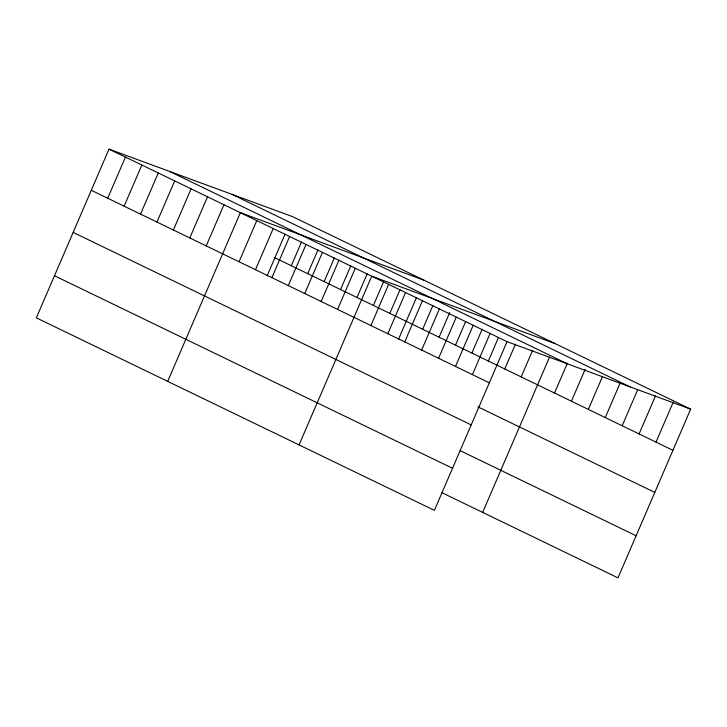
<?xml version="1.0" encoding="UTF-8"?>
<svg xmlns="http://www.w3.org/2000/svg" width="727" height="727" viewBox="0 0 727 727"><rect width="100%" height="100%" fill="white"/><g stroke="black" fill="none" stroke-linecap="round" stroke-linejoin="round"><path stroke-width="1.09" d="M690.65 409.147L292.608 216.646L109.005 149.144L36.35 317.853L434.392 510.354L507.046 341.654L690.65 409.147L617.995 577.856L442.098 492.779M107.705 198.244L125.426 157.087M124.117 206.186L141.847 165.029M140.538 214.129L158.268 172.971M156.959 222.071L174.68 180.914M173.38 230.005L191.101 188.856M189.792 237.947L207.522 196.79M206.214 245.89L223.943 204.732M167.701 381.384L240.355 212.675L423.959 280.168M239.056 261.775L256.776 220.617M255.477 269.708L273.198 228.56M267.118 275.842L285.075 234.13M271.889 277.65L289.619 236.493M291.3 265.737L301.496 242.073M288.31 285.593L306.04 244.436M307.721 273.679L317.917 250.015M304.731 293.535L322.452 252.378M324.142 281.622L334.338 257.958M321.152 301.478L338.873 260.321M340.563 289.564L350.75 265.9M337.573 309.42L355.294 268.263M356.984 297.507L367.171 273.834M299.061 444.906L371.715 276.196L555.319 343.698M373.396 305.44L383.592 281.776M370.906 325.542L388.627 284.384M389.817 313.382L400.014 289.719M387.818 333.72L405.548 292.563M398.469 339.364L416.426 297.661M404.739 341.899L422.46 300.742M422.66 329.267L432.847 305.604M421.651 350.087L439.381 308.93M439.081 337.21L449.713 312.51M438.572 358.266L456.292 317.108M455.493 345.143L465.689 321.479M455.493 366.444L473.213 325.287M471.914 353.086L482.11 329.422M472.405 374.623L490.134 333.466M488.335 361.028L498.522 337.364M504.756 368.971L515.388 344.271M521.168 376.913L532.691 350.16M482.664 512.399L549.557 357.066M554.51 393.034L567.36 363.191M571.422 401.213L585.162 369.316M588.343 409.392L602.519 376.468M605.255 417.58L620.322 382.593M622.176 425.758L637.688 389.745M639.088 433.937L655.49 395.87M656.008 442.116L673.293 401.995M232.022 194.373L630.064 386.873M169.6 171.418L567.633 363.927M109.005 149.144L507.046 341.654M274.888 257.794L672.929 450.304M91.284 190.301L489.326 382.811M477.93 406.856L654.8 492.397M73.154 232.395L471.196 424.895M460.218 450.695L636.125 535.763M54.48 275.76L452.521 468.27"/></g></svg>
